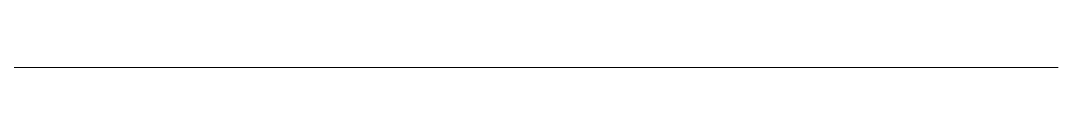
# Model space of a CAD drawing. Header units: inches. Extents: x -7.1 to 19.4, y 0 to 0.
# Drawn here: x 7.04 to 19.44, y 0 to 0 of the extents above; entities that cross this region are included whole.
import ezdxf

# ---------------------------------------------------------------- set-up
doc = ezdxf.new("R2010")
doc.units = ezdxf.units.IN
doc.header["$MEASUREMENT"] = 0

# ---------------------------------------------------------------- blocks, each defined once
blk = doc.blocks.new('A$C5CD4431F')
at = {"color": 0, "linetype": 'Continuous', "lineweight": 0, "extrusion": (1.38778e-16, 0.816497, 0.57735)}
for p, q in [((19.626, 13.421), (5.707, 21.457)), ((5.707, 21.457), (19.626, 13.421)), ((19.626, 12.906), (5.707, 20.943)), ((5.707, 20.943), (19.626, 12.906)), ((3.882, 19.889), (17.802, 11.853)), ((17.802, 11.853), (3.882, 19.889)), ((3.634, 19.746), (17.554, 11.71)), ((17.554, 11.71), (3.634, 19.746)), ((15.729, 11.171), (1.81, 19.207)), ((1.81, 19.207), (15.729, 11.171)), ((1.81, 18.693), (15.729, 10.656)), ((15.729, 10.656), (1.81, 18.693)), ((19.626, 13.421), (15.729, 11.171)), ((15.729, 11.171), (19.626, 13.421)), ((19.626, 12.906), (19.626, 13.421)), ((19.626, 13.421), (19.626, 12.906)), ((17.802, 11.853), (19.626, 12.906)), ((19.626, 12.906), (17.802, 11.853)), ((17.802, 0.023), (17.802, 11.853)), ((17.802, 11.853), (17.802, 0.023)), ((15.729, 10.656), (17.554, 11.71)), ((17.554, 11.71), (15.729, 10.656)), ((17.554, 11.71), (17.554, -0.12)), ((17.554, -0.12), (17.554, 11.71)), ((15.729, 11.171), (15.729, 10.656)), ((15.729, 10.656), (15.729, 11.171)), ((17.802, 2.13), (5.707, 9.113)), ((5.707, 9.113), (17.802, 2.13)), ((19.626, 0.563), (5.707, 8.599)), ((5.707, 8.599), (19.626, 0.563)), ((3.882, 8.06), (17.802, 0.023)), ((17.802, 0.023), (3.882, 8.06)), ((17.554, -0.12), (3.634, 7.917)), ((3.634, 7.917), (17.554, -0.12)), ((15.729, -1.173), (1.81, 6.863)), ((1.81, 6.863), (15.729, -1.173)), ((15.729, -1.688), (1.81, 6.349)), ((1.81, 6.349), (15.729, -1.688)), ((19.626, 1.077), (17.802, 2.13)), ((17.802, 2.13), (19.626, 1.077)), ((19.626, 1.077), (17.802, 0.023)), ((17.802, 0.023), (19.626, 1.077)), ((19.626, 0.563), (19.626, 1.077)), ((19.626, 1.077), (19.626, 0.563)), ((15.729, -1.688), (19.626, 0.563)), ((19.626, 0.563), (15.729, -1.688)), ((17.554, -0.12), (15.729, -1.173)), ((15.729, -1.173), (17.554, -0.12)), ((15.729, -1.173), (15.729, -1.688)), ((15.729, -1.688), (15.729, -1.173))]:
    blk.add_line(p, q, dxfattribs=at)

msp = doc.modelspace()

# ---------------------------------------------------------------- block references
at = {"extrusion": (0, -1, 0)}
msp.add_blockref('A$C5CD4431F', (-0.19, 61.743), dxfattribs=at)

doc.saveas('drawing.dxf')
